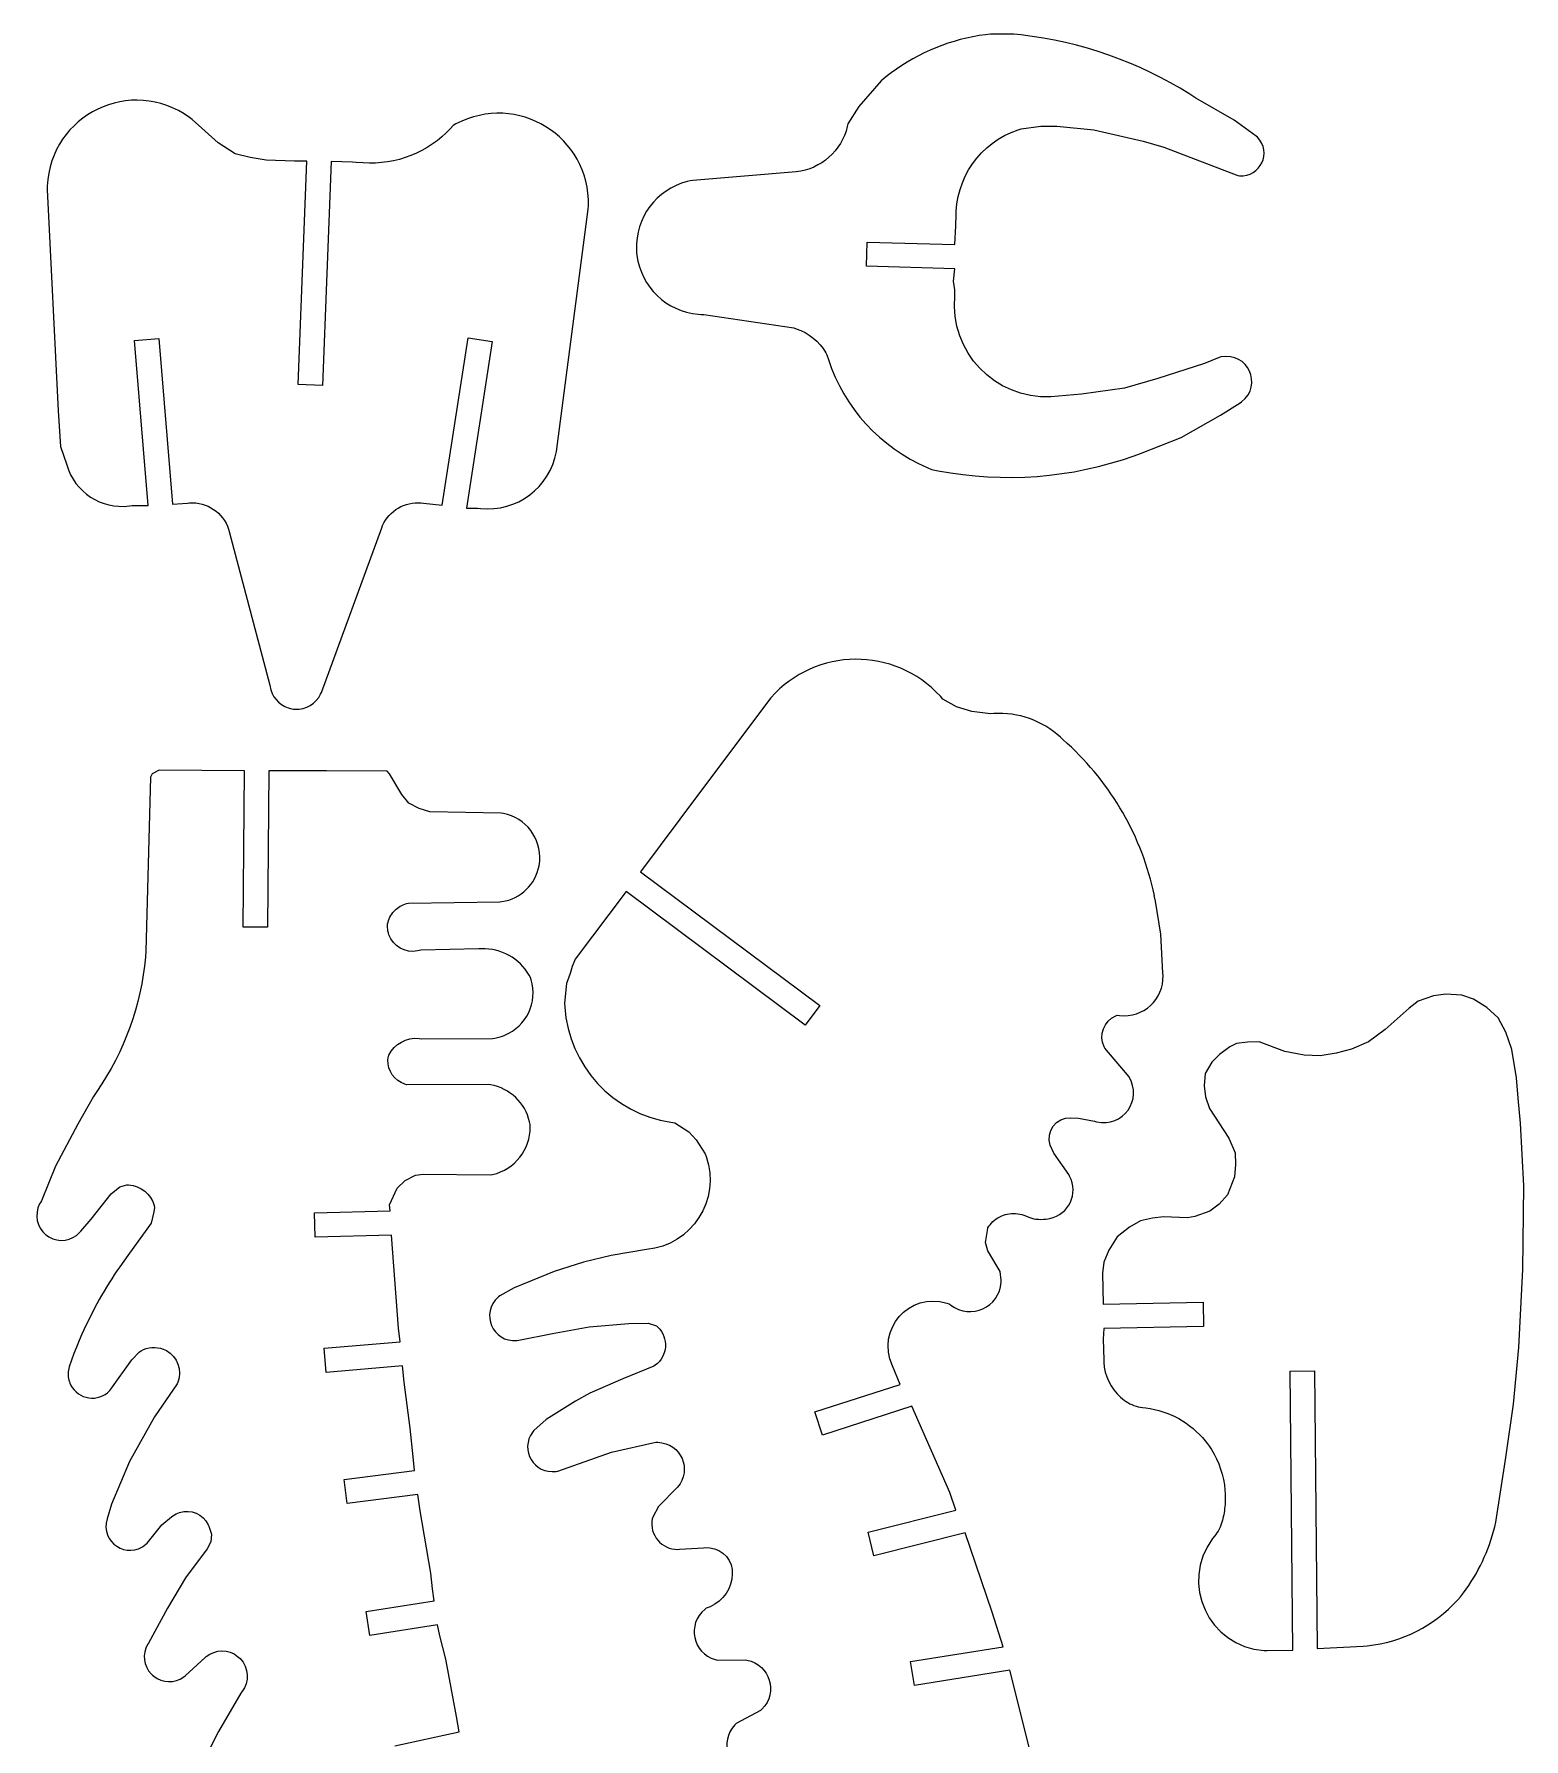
# Model space of a CAD drawing. Extents: x -18 to 13239, y -29 to 8823.
# Drawn here: x -7 to 4209, y 3949 to 8776 of the extents above; entities that cross this region are included whole.
import ezdxf

# ---------------------------------------------------------------- set-up
doc = ezdxf.new("R2010")
doc.units = 0
doc.layers.get('0').update_dxf_attribs({"linetype": 'CONTINUOUS'})

msp = doc.modelspace()

# ---------------------------------------------------------------- linework, layer by layer
at = {"color": 7}
for p, q in [((2699.444204, 8775.661963), (2685.034203, 8773.881963)), ((2765.634209, 8775.661963), (2699.444204, 8775.661963)), ((2785.91421, 8773.431963), (2765.634209, 8775.661963)), ((2389.68418, 8643.381953), (2327.064176, 8570.251947)), ((2407.124182, 8657.251954), (2389.68418, 8643.381953)), ((2418.694183, 8666.061955), (2407.124182, 8657.251954)), ((3280.714248, 8594.631949), (3263.544246, 8605.66195)), ((3388.614256, 8532.001944), (3280.714248, 8594.631949)), ((2327.064176, 8570.251947), (2295.744173, 8521.501944)), ((440.526033, 8533.901945), (432.964033, 8539.591945)), ((513.562039, 8467.71194), (440.526033, 8533.901945)), ((1178.364089, 8516.461943), (1171.334088, 8508.631943)), ((1186.63409, 8521.181944), (1178.364089, 8516.461943)), ((2295.744173, 8521.501944), (2294.144173, 8514.031943)), ((2777.55421, 8504.781942), (2786.44421, 8507.621943)), ((2786.44421, 8507.621943), (2842.134215, 8514.561943)), ((2842.134215, 8514.561943), (2887.414218, 8514.561943)), ((2887.414218, 8514.561943), (2991.854226, 8504.151942)), ((2991.854226, 8504.151942), (3131.074236, 8472.84194)), ((3451.244261, 8486.721941), (3388.614256, 8532.001944)), ((562.312042, 8436.401937), (513.562039, 8467.71194)), ((3131.074236, 8472.84194), (3190.234241, 8455.401939)), ((3190.234241, 8455.401939), (3399.024257, 8375.341933)), ((3454.714261, 8483.511941), (3451.244261, 8486.721941)), ((604.034046, 8425.991936), (562.312042, 8436.401937)), ((649.315049, 8419.051936), (604.034046, 8425.991936)), ((729.378055, 8415.491936), (649.315049, 8419.051936)), ((764.526058, 8415.491936), (729.378055, 8415.491936)), ((740.290056, 7783.421888), (764.526058, 8415.491936)), ((833.354063, 8415.231936), (809.027061, 7780.781888)), ((894.134068, 8412.831935), (833.354063, 8415.231936)), ((904.004068, 8412.421935), (894.134068, 8412.831935)), ((924.37407, 8411.131935), (904.004068, 8412.421935)), ((1849.17414, 8359.951931), (1841.254139, 8358.081931)), ((1857.17414, 8361.461932), (1849.17414, 8359.951931)), ((2149.584162, 8385.841933), (1857.17414, 8361.461932)), ((3399.024257, 8375.341933), (3403.744257, 8374.721933)), ((29.975002, 8344.95193), (29.798002, 8335.52193)), ((29.798002, 8335.52193), (61.111005, 7708.971882)), ((1470.774111, 7594.131874), (1561.244118, 8279.831925)), ((1561.244118, 8279.831925), (1561.684118, 8289.351926)), ((2601.584196, 8243.231923), (2602.034197, 8253.551923)), ((2598.854196, 8180.091918), (2601.144196, 8232.911922)), ((2601.144196, 8232.911922), (2601.584196, 8243.231923)), ((1697.494128, 8165.391917), (1697.934128, 8157.301916)), ((1697.934128, 8157.301916), (1698.824128, 8149.201916)), ((2348.754177, 8118.201913), (2350.654178, 8186.961918)), ((2350.654178, 8186.961918), (2598.854196, 8180.091918)), ((2598.034196, 8111.301913), (2348.754177, 8118.201913)), ((2595.104196, 8076.08191), (2598.034196, 8111.301913)), ((2598.574196, 8051.701908), (2595.104196, 8076.08191)), ((2598.574196, 8034.271907), (2598.574196, 8051.701908)), ((1872.294141, 7982.761903), (1880.394142, 7982.231903)), ((1880.394142, 7982.231903), (1888.494143, 7982.051903)), ((1888.494143, 7982.051903), (2142.554162, 7943.7919)), ((1147.684087, 7441.771862), (1220.964092, 7916.121898)), ((1220.964092, 7916.121898), (1288.944097, 7905.621897)), ((2142.554162, 7943.7919), (2149.584162, 7941.6619)), ((277.433021, 7908.061897), (345.990026, 7913.681898)), ((315.743024, 7441.031862), (277.433021, 7908.061897)), ((345.990026, 7913.681898), (384.438029, 7444.971862)), ((1288.944097, 7905.621897), (1216.084092, 7434.001861)), ((2233.034169, 7873.601895), (2236.594169, 7867.201894)), ((2236.594169, 7867.201894), (2240.594169, 7854.481893)), ((3305.09425, 7842.831892), (3172.80424, 7801.101889)), ((3346.904253, 7860.261894), (3305.09425, 7842.831892)), ((3351.614253, 7861.511894), (3346.904253, 7860.261894)), ((809.027061, 7780.781888), (740.290056, 7783.421888)), ((3078.864233, 7773.261887), (2957.084223, 7755.821886)), ((3172.80424, 7801.101889), (3078.864233, 7773.261887)), ((2957.084223, 7755.821886), (2869.984217, 7748.881885)), ((3350.374253, 7696.661881), (3406.064257, 7731.451884)), ((3406.064257, 7731.451884), (3410.064258, 7734.201884)), ((61.111005, 7708.971882), (68.050005, 7608.091875)), ((3238.994245, 7634.041877), (3350.374253, 7696.661881)), ((3124.144236, 7588.761873), (3238.994245, 7634.041877)), ((68.050005, 7608.091875), (85.486006, 7555.871871)), ((3105.914235, 7582.081873), (3124.144236, 7588.761873)), ((2520.10419, 7548.63187), (2532.424191, 7543.47187)), ((2532.424191, 7543.47187), (2532.384191, 7543.47187)), ((2532.384191, 7543.47187), (2551.424193, 7539.651869)), ((262.60602, 7439.871862), (269.98902, 7441.031862)), ((269.98902, 7441.031862), (315.743024, 7441.031862)), ((384.438029, 7444.971862), (426.559032, 7447.971863)), ((426.559032, 7447.971863), (432.519033, 7448.501863)), ((1088.684082, 7448.681863), (1094.824083, 7447.971863)), ((1094.824083, 7447.971863), (1147.684087, 7441.771862)), ((1216.084092, 7434.001861), (1248.014094, 7434.001861)), ((1248.014094, 7434.001861), (1256.114095, 7432.931861)), ((543.185041, 7373.681857), (544.875041, 7367.901856)), ((544.875041, 7367.901856), (659.72305, 6932.801824)), ((805.973061, 6911.981822), (976.514074, 7378.311857)), ((976.514074, 7378.311857), (978.824074, 7384.001858)), ((659.72305, 6932.801824), (663.28105, 6918.921823)), ((803.839061, 6907.181822), (805.973061, 6911.981822)), ((721.817055, 6865.631819), (726.888055, 6864.831818)), ((726.888055, 6864.831818), (732.137055, 6864.391818)), ((2070.714156, 6888.24182), (1888.134143, 6643.611802)), ((2077.584157, 6896.351821), (2070.714156, 6888.24182)), ((2564.614194, 6893.041821), (2557.554193, 6901.041821)), ((2603.224197, 6871.351819), (2564.614194, 6893.041821)), ((2646.7242, 6858.241818), (2603.224197, 6871.351819)), ((2699.194204, 6851.351817), (2646.7242, 6858.241818)), ((2708.604205, 6852.051818), (2699.194204, 6851.351817)), ((2904.024219, 6778.641812), (2897.214219, 6785.141812)), ((2904.074219, 6778.651812), (2904.024219, 6778.641812)), ((2916.50422, 6767.451811), (2904.074219, 6778.651812)), ((322.215024, 6672.021804), (309.299023, 6179.731767)), ((327.150025, 6681.871805), (322.215024, 6672.021804)), ((346.807026, 6691.761805), (327.150025, 6681.871805)), ((588.047044, 6690.251805), (346.807026, 6691.761805)), ((584.773044, 6247.551772), (588.047044, 6690.251805)), ((656.83705, 6690.361805), (653.559049, 6247.041772)), ((800.39906, 6689.911805), (656.83705, 6690.361805)), ((820.584062, 6689.831805), (800.39906, 6689.911805)), ((991.584075, 6689.241805), (820.584062, 6689.831805)), ((999.024075, 6681.871805), (991.584075, 6689.241805)), ((1033.744078, 6622.9018), (999.024075, 6681.871805)), ((1053.45408, 6598.391798), (1033.744078, 6622.9018)), ((1875.994142, 6627.271801), (1709.034129, 6403.651784)), ((1888.134143, 6643.611802), (1875.994142, 6627.271801)), ((1083.054082, 6583.701797), (1053.45408, 6598.391798)), ((1112.654084, 6574.051797), (1083.054082, 6583.701797)), ((1314.514099, 6569.801796), (1112.654084, 6574.051797)), ((1321.0041, 6568.731796), (1314.514099, 6569.801796)), ((1421.984107, 6421.331785), (1422.974107, 6427.791785)), ((1422.974107, 6427.791785), (1423.734108, 6434.351786)), ((1709.034129, 6403.651784), (2216.424167, 6025.491755)), ((1667.934126, 6348.491779), (1524.234115, 6156.481765)), ((2175.314164, 5970.341751), (1667.934126, 6348.491779)), ((3166.204239, 6320.841777), (3162.964239, 6337.301779)), ((1002.464076, 6280.291774), (1005.304076, 6284.591775)), ((1005.304076, 6284.591775), (1008.454076, 6288.831775)), ((1037.194078, 6310.701777), (1041.984079, 6312.611777)), ((1041.984079, 6312.611777), (1047.024079, 6314.131777)), ((1047.024079, 6314.131777), (1052.074079, 6315.371777)), ((1052.074079, 6315.371777), (1310.464099, 6318.771777)), ((1310.464099, 6318.771777), (1316.914099, 6319.581777)), ((3181.58424, 6227.49177), (3166.204239, 6320.841777)), ((653.559049, 6247.041772), (584.773044, 6247.551772)), ((994.314075, 6235.851771), (993.474075, 6240.861771)), ((995.524075, 6230.891771), (994.314075, 6235.851771)), ((997.064075, 6226.05177), (995.524075, 6230.891771)), ((3187.274241, 6117.011762), (3181.58424, 6227.49177)), ((309.299023, 6179.731767), (307.909023, 6162.751765)), ((1082.274082, 6181.191767), (1077.474081, 6180.051767)), ((1086.974082, 6182.591767), (1082.274082, 6181.191767)), ((1251.834095, 6185.671767), (1086.974082, 6182.591767)), ((1259.194095, 6186.071767), (1251.834095, 6185.671767)), ((1515.494114, 6135.921763), (1510.164114, 6116.401762)), ((1524.234115, 6156.481765), (1515.494114, 6135.921763)), ((1397.334106, 6105.001761), (1393.874105, 6111.391762)), ((1399.504106, 6098.491761), (1397.374106, 6105.011761)), ((1397.374106, 6105.011761), (1397.374106, 6105.011761)), ((1499.954113, 6088.23176), (1494.024113, 6032.321756)), ((1510.164114, 6116.401762), (1499.954113, 6088.23176)), ((3187.684241, 6110.941762), (3187.274241, 6117.011762)), ((3909.944295, 6037.681756), (3883.784293, 6017.541755)), ((3952.684299, 6052.501757), (3909.944295, 6037.681756)), ((3987.874301, 6057.251758), (3952.684299, 6052.501757)), ((4033.044305, 6054.531757), (3987.874301, 6057.251758)), ((4066.124307, 6043.911756), (4033.044305, 6054.531757)), ((4103.89431, 6020.081755), (4066.124307, 6043.911756)), ((1494.024113, 6032.321756), (1494.554113, 6021.201755)), ((2216.424167, 6025.491755), (2175.314164, 5970.341751)), ((3053.744231, 5995.921753), (3058.134231, 5997.711753)), ((3058.134231, 5997.711753), (3064.204231, 5996.831753)), ((3883.784293, 6017.541755), (3816.154288, 5957.40175)), ((4136.104312, 5990.701752), (4103.89431, 6020.081755)), ((4157.534314, 5950.291749), (4136.104312, 5990.701752)), ((1304.484099, 5934.831748), (1311.754099, 5936.721748)), ((1311.754099, 5936.721748), (1318.8741, 5939.031749)), ((1318.8741, 5939.031749), (1325.1641, 5941.501749)), ((3816.154288, 5957.40175), (3769.224285, 5922.681747)), ((4174.604315, 5900.941746), (4157.534314, 5950.291749)), ((1082.764082, 5932.251748), (1087.894082, 5931.521748)), ((1087.894082, 5931.521748), (1289.744097, 5932.311748)), ((1289.744097, 5932.311748), (1297.134098, 5933.391748)), ((1297.134098, 5933.391748), (1304.484099, 5934.831748)), ((3022.724228, 5904.621746), (3020.624228, 5908.831746)), ((3065.514232, 5855.181742), (3022.724228, 5904.621746)), ((3376.494255, 5908.281746), (3347.034253, 5887.111745)), ((3395.094256, 5918.431747), (3376.494255, 5908.281746)), ((3426.974259, 5922.141747), (3395.094256, 5918.431747)), ((3459.984261, 5922.471747), (3426.974259, 5922.141747)), ((3531.804267, 5895.751745), (3459.984261, 5922.471747)), ((3586.954271, 5885.371745), (3531.804267, 5895.751745)), ((3677.124278, 5890.871745), (3632.124274, 5882.651744)), ((3721.084281, 5902.301746), (3677.124278, 5890.871745)), ((3769.224285, 5922.681747), (3721.084281, 5902.301746)), ((4187.584316, 5820.75174), (4174.604315, 5900.941746)), ((994.244075, 5872.031744), (994.614075, 5877.111744)), ((994.614075, 5877.111744), (997.054075, 5884.501744)), ((3087.424233, 5828.81174), (3065.514232, 5855.181742)), ((3325.214251, 5864.801743), (3306.86425, 5832.671741)), ((3347.034253, 5887.111745), (3325.214251, 5864.801743)), ((3632.124274, 5882.651744), (3586.954271, 5885.371745)), ((1046.554079, 5800.961738), (1041.794079, 5802.491738)), ((1277.854097, 5801.831738), (1046.554079, 5800.961738)), ((1284.824097, 5800.761738), (1277.854097, 5801.831738)), ((3090.534233, 5824.32174), (3087.424233, 5828.81174)), ((3306.86425, 5832.671741), (3303.97425, 5798.541738)), ((3303.97425, 5798.541738), (3307.68425, 5766.651736)), ((4192.664317, 5763.501735), (4187.584316, 5820.75174)), ((160.647012, 5768.191736), (116.638009, 5689.30173)), ((170.487013, 5782.171737), (160.647012, 5768.191736)), ((3307.68425, 5766.651736), (3319.044251, 5733.721733)), ((4198.954317, 5692.10173), (4192.664317, 5763.501735)), ((1396.404105, 5689.02173), (1395.044105, 5695.92173)), ((2926.204221, 5707.611731), (2948.204223, 5706.581731)), ((2948.204223, 5706.581731), (2994.024226, 5697.73173)), ((2994.024226, 5697.73173), (2999.334227, 5696.26173)), ((3319.044251, 5733.721733), (3373.874255, 5649.601727)), ((116.638009, 5689.30173), (53.118004, 5570.901721)), ((1396.454105, 5689.04173), (1396.404105, 5689.02173)), ((1396.704105, 5682.201729), (1396.454105, 5689.04173)), ((1794.964136, 5694.80173), (1806.014136, 5693.28173)), ((1806.014136, 5693.28173), (1845.564139, 5668.251728)), ((1845.564139, 5668.251728), (1866.534141, 5645.221726)), ((3373.874255, 5649.601727), (3392.004256, 5607.981724)), ((4208.734318, 5514.971717), (4198.954317, 5692.10173)), ((1866.534141, 5645.221726), (1892.134143, 5605.371723)), ((1892.134143, 5605.371723), (1895.054143, 5597.601723)), ((2878.454217, 5607.451724), (2868.524217, 5629.981725)), ((2920.734221, 5546.971719), (2878.454217, 5607.451724)), ((3392.004256, 5607.981724), (3392.414256, 5574.971721)), ((53.118004, 5570.901721), (14.077001, 5472.301713)), ((3392.414256, 5574.971721), (3389.434256, 5540.831718)), ((210.914016, 5492.681715), (235.475018, 5512.511716)), ((235.475018, 5512.511716), (255.070019, 5517.531717)), ((255.070019, 5517.531717), (260.33802, 5517.421717)), ((998.604075, 5461.191712), (1020.594077, 5508.001716)), ((1020.594077, 5508.001716), (1042.634079, 5530.201718)), ((1042.634079, 5530.201718), (1072.094081, 5545.121719)), ((1072.094081, 5545.121719), (1094.234083, 5547.681719)), ((1094.234083, 5547.681719), (1283.744097, 5545.901719)), ((1283.744097, 5545.901719), (1290.484097, 5547.201719)), ((2923.304221, 5542.431719), (2920.734221, 5546.971719)), ((3389.434256, 5540.831718), (3370.204255, 5489.941715)), ((4205.874318, 5278.261699), (4208.734318, 5514.971717)), ((11.202001, 5468.081713), (8.671001, 5463.701713)), ((14.077001, 5472.301713), (11.202001, 5468.081713)), ((154.541012, 5421.101709), (210.914016, 5492.681715)), ((332.932025, 5458.861712), (334.088025, 5453.791712)), ((1000.544076, 5443.801711), (998.604075, 5461.191712)), ((3346.294253, 5463.291713), (3320.134251, 5443.161711)), ((3370.204255, 5489.941715), (3346.294253, 5463.291713)), ((125.149009, 5386.621707), (154.541012, 5421.101709)), ((324.396025, 5409.431709), (258.35102, 5318.131702)), ((331.699025, 5441.471711), (324.396025, 5409.431709)), ((334.088025, 5453.791712), (331.699025, 5441.471711)), ((786.217059, 5438.181711), (1000.544076, 5443.801711)), ((788.01706, 5369.421706), (786.217059, 5438.181711)), ((2736.554207, 5432.18171), (2741.654207, 5433.80171)), ((2741.654207, 5433.80171), (2746.754207, 5435.041711)), ((2793.914211, 5431.92171), (2810.204212, 5425.59171)), ((2810.204212, 5425.59171), (2822.094213, 5421.721709)), ((2822.094213, 5421.721709), (2827.714214, 5420.811709)), ((2856.194216, 5421.041709), (2861.744216, 5422.04171)), ((2861.744216, 5422.04171), (2866.964217, 5422.86171)), ((3123.454236, 5415.591709), (3092.774234, 5397.631708)), ((3157.424238, 5423.73171), (3123.454236, 5415.591709)), ((3189.304241, 5427.35171), (3157.424238, 5423.73171)), ((3256.544246, 5424.88171), (3189.304241, 5427.35171)), ((3277.384248, 5428.42171), (3256.544246, 5424.88171)), ((3320.134251, 5443.161711), (3277.384248, 5428.42171)), ((26.423002, 5376.361706), (30.428002, 5373.311706)), ((30.428002, 5373.311706), (34.671003, 5370.631706)), ((121.835009, 5382.801707), (125.149009, 5386.621707)), ((1004.364076, 5375.091706), (788.01706, 5369.421706)), ((1024.464077, 5111.811686), (1004.364076, 5375.091706)), ((2685.554203, 5354.491704), (2690.454203, 5388.391707)), ((2690.454203, 5388.391707), (2691.924203, 5396.001708)), ((2691.924203, 5396.001708), (2694.814204, 5400.511708)), ((2694.814204, 5400.511708), (2698.054204, 5404.751708)), ((3057.924231, 5370.811706), (3034.094229, 5333.131703)), ((3092.774234, 5397.631708), (3057.924231, 5370.811706)), ((258.35102, 5318.131702), (246.619019, 5302.1017)), ((1625.904123, 5317.411702), (1547.874117, 5299.1217)), ((1725.92413, 5334.671703), (1625.904123, 5317.411702)), ((2692.134203, 5331.021703), (2685.554203, 5354.491704)), ((2726.694206, 5272.061698), (2692.134203, 5331.021703)), ((3034.094229, 5333.131703), (3020.174228, 5298.8317)), ((246.619019, 5302.1017), (235.180018, 5285.811699)), ((1465.044111, 5272.271698), (1351.534102, 5226.001695)), ((1547.874117, 5299.1217), (1465.044111, 5272.271698)), ((2729.944206, 5247.661696), (2726.694206, 5272.061698)), ((3020.174228, 5298.8317), (3016.154228, 5267.991698)), ((3016.154228, 5267.991698), (3018.184228, 5180.181691)), ((4194.074317, 5056.851682), (4205.874318, 5278.261699)), ((1351.534102, 5226.001695), (1310.774099, 5203.661693)), ((2729.754206, 5242.061696), (2729.944206, 5247.661696)), ((1310.774099, 5203.661693), (1306.914099, 5200.641693)), ((2576.014195, 5183.121691), (2582.444195, 5180.951691)), ((2582.444195, 5180.951691), (2586.774195, 5177.361691)), ((3018.184228, 5180.181691), (3300.804249, 5185.651692)), ((3300.804249, 5185.651692), (3302.134249, 5116.871686)), ((1563.274118, 5115.501686), (1676.154127, 5125.471687)), ((1676.154127, 5125.471687), (1730.214131, 5126.131687)), ((1730.214131, 5126.131687), (1754.084132, 5118.421687)), ((1754.084132, 5118.421687), (1757.834133, 5114.941686)), ((3302.134249, 5116.871686), (3019.724228, 5111.411686)), ((120.566009, 5076.811683), (112.953009, 5058.441682)), ((128.40901, 5095.081685), (120.566009, 5076.811683)), ((813.932061, 5055.441682), (1028.874078, 5073.561683)), ((1028.874078, 5073.561683), (1024.464077, 5111.811686)), ((1359.344103, 5077.031683), (1364.244103, 5077.671684)), ((1364.244103, 5077.671684), (1459.90411, 5097.311685)), ((1459.90411, 5097.311685), (1563.274118, 5115.501686)), ((3019.724228, 5111.411686), (3018.284228, 5080.881684)), ((3018.284228, 5080.881684), (3020.064228, 5022.601679)), ((98.726007, 5021.311679), (92.113007, 5002.551678)), ((105.683008, 5039.911681), (98.726007, 5021.311679)), ((112.953009, 5058.441682), (105.683008, 5039.911681)), ((210.456016, 4938.921673), (269.21902, 5022.811679)), ((269.21902, 5022.811679), (291.317022, 5045.131681)), ((291.317022, 5045.131681), (295.549022, 5047.771681)), ((358.167027, 5052.671682), (362.804027, 5050.721681)), ((362.804027, 5050.721681), (367.172028, 5048.471681)), ((819.714062, 4986.901677), (813.932061, 5055.441682)), ((3020.064228, 5022.601679), (3020.174228, 5015.571679)), ((4179.454316, 4897.12167), (4194.074317, 5056.851682)), ((89.342007, 4988.481677), (89.051007, 4983.711676)), ((89.051007, 4983.711676), (89.123007, 4978.981676)), ((89.123007, 4978.981676), (89.559007, 4974.301676)), ((89.916007, 4993.261677), (89.342007, 4988.481677)), ((89.559007, 4974.301676), (90.309007, 4969.541675)), ((90.832007, 4997.881677), (89.916007, 4993.261677)), ((92.113007, 5002.551678), (90.832007, 4997.881677)), ((1035.494078, 5005.091678), (819.714062, 4986.901677)), ((1039.814079, 4959.281675), (1035.494078, 5005.091678)), ((1746.324132, 5004.161678), (1658.694125, 4968.761675)), ((1750.604132, 5007.031678), (1746.324132, 5004.161678)), ((2443.274185, 4952.971674), (2421.854183, 5005.791678)), ((3547.364268, 4990.151677), (3616.144273, 4990.831677)), ((3555.224269, 4200.901617), (3547.364268, 4990.151677)), ((3616.144273, 4990.831677), (3623.974274, 4205.351618)), ((90.309007, 4969.541675), (91.308007, 4964.881675)), ((91.308007, 4964.881675), (92.723007, 4960.371675)), ((92.723007, 4960.371675), (94.420007, 4955.881674)), ((94.420007, 4955.881674), (96.335007, 4951.561674)), ((207.247016, 4935.331673), (210.456016, 4938.921673)), ((397.43303, 4954.441674), (333.851025, 4860.651667)), ((399.42203, 4958.991675), (397.43303, 4954.441674)), ((1057.48408, 4828.841665), (1039.814079, 4959.281675)), ((1565.254118, 4928.031672), (1524.554115, 4905.801671)), ((1658.694125, 4968.761675), (1565.254118, 4928.031672)), ((2202.364166, 4875.021668), (2443.274185, 4952.971674)), ((1524.554115, 4905.801671), (1441.544109, 4853.591667)), ((2223.534168, 4809.581663), (2202.364166, 4875.021668)), ((2476.604187, 4891.451669), (2223.534168, 4809.581663)), ((2584.134195, 4646.451651), (2476.604187, 4891.451669)), ((3067.584232, 4916.561671), (3073.064232, 4911.981671)), ((3073.064232, 4911.981671), (3077.914232, 4908.111671)), ((3123.284236, 4888.301669), (3129.414236, 4887.361669)), ((3129.414236, 4887.361669), (3138.834237, 4886.381669)), ((4158.064314, 4746.071658), (4179.454316, 4897.12167)), ((333.851025, 4860.651667), (262.93402, 4734.891658)), ((1065.19408, 4747.691659), (1057.48408, 4828.841665)), ((1441.544109, 4853.591667), (1407.024106, 4822.191664)), ((1407.024106, 4822.191664), (1403.844106, 4818.341664)), ((1626.644123, 4760.93166), (1752.464132, 4789.031662)), ((1752.464132, 4789.031662), (1757.814133, 4789.051662)), ((3307.19425, 4792.681662), (3313.17425, 4784.671661)), ((3313.17425, 4784.671661), (3319.144251, 4776.651661)), ((262.93402, 4734.891658), (211.643016, 4614.081648)), ((1069.594081, 4708.931656), (1065.19408, 4747.691659)), ((1475.314111, 4707.561656), (1626.644123, 4760.93166)), ((3319.144251, 4776.651661), (3324.324251, 4768.68166)), ((4129.264312, 4563.071645), (4158.064314, 4746.071658)), ((870.514066, 4683.901654), (1069.594081, 4708.931656)), ((879.094066, 4615.651649), (870.514066, 4683.901654)), ((1470.394111, 4706.641655), (1475.314111, 4707.561656)), ((1078.764081, 4640.751651), (879.094066, 4615.651649)), ((1085.414082, 4595.111647), (1078.764081, 4640.751651)), ((1813.544137, 4661.571652), (1760.264133, 4606.801648)), ((2601.354196, 4596.761647), (2584.134195, 4646.451651)), ((3362.864254, 4653.221651), (3363.484254, 4643.781651)), ((3363.484254, 4643.781651), (3363.754254, 4634.35165)), ((3363.754254, 4634.35165), (3363.674254, 4624.921649)), ((211.643016, 4614.081648), (199.489015, 4572.221645)), ((390.274029, 4583.941646), (394.93303, 4586.461646)), ((394.93303, 4586.461646), (399.71803, 4588.651647)), ((399.71803, 4588.651647), (404.243031, 4590.261647)), ((1115.644084, 4418.051634), (1085.414082, 4595.111647)), ((1760.264133, 4606.801648), (1743.384132, 4576.741646)), ((2352.744178, 4534.071642), (2601.354196, 4596.761647)), ((313.012024, 4503.72164), (354.590027, 4555.551644)), ((354.590027, 4555.551644), (381.645029, 4577.831646)), ((381.645029, 4577.831646), (385.772029, 4581.011646)), ((385.772029, 4581.011646), (390.274029, 4583.941646)), ((485.615037, 4555.561644), (487.561037, 4551.161644)), ((487.561037, 4551.161644), (494.991037, 4528.951642)), ((1743.384132, 4576.741646), (1742.224132, 4571.981645)), ((3343.394253, 4537.741643), (3340.144252, 4532.701642)), ((3346.294253, 4543.051643), (3343.394253, 4537.741643)), ((3349.014253, 4548.451644), (3346.294253, 4543.051643)), ((3351.284253, 4554.041644), (3349.014253, 4548.451644)), ((3353.294253, 4559.711644), (3351.284253, 4554.041644)), ((3355.864253, 4568.761645), (3353.294253, 4559.711644)), ((3357.994254, 4578.001646), (3355.864253, 4568.761645)), ((4126.204312, 4549.491644), (4129.264312, 4563.071645)), ((309.427023, 4500.37164), (313.012024, 4503.72164)), ((492.591037, 4506.84164), (482.836036, 4487.091639)), ((494.991037, 4528.951642), (492.591037, 4506.84164)), ((1819.474137, 4486.021639), (1886.864143, 4490.521639)), ((1886.864143, 4490.521639), (1891.894143, 4491.011639)), ((2369.564179, 4467.371637), (2352.744178, 4534.071642)), ((2627.434198, 4532.401642), (2369.564179, 4467.371637)), ((2704.474204, 4307.861625), (2627.434198, 4532.401642)), ((3332.854252, 4523.161642), (3327.634251, 4516.441641)), ((3336.634252, 4527.841642), (3332.854252, 4523.161642)), ((3340.144252, 4532.701642), (3336.634252, 4527.841642)), ((482.836036, 4487.091639), (421.612032, 4405.691633)), ((1814.454137, 4485.811639), (1819.474137, 4486.021639)), ((421.612032, 4405.691633), (370.236028, 4319.361626)), ((1120.674085, 4373.74163), (1115.644084, 4418.051634)), ((1967.954149, 4428.731634), (1968.424149, 4422.761634)), ((1968.424149, 4422.761634), (1968.504149, 4416.871634)), ((1124.984085, 4340.201628), (1120.674085, 4373.74163)), ((4021.574304, 4342.801628), (4029.304304, 4351.581629)), ((4029.304304, 4351.621629), (4037.764305, 4362.67163)), ((4029.304304, 4351.581629), (4029.304304, 4351.581629)), ((370.236028, 4319.361626), (316.473024, 4220.721619)), ((932.36407, 4309.891626), (1124.984085, 4340.201628)), ((943.054071, 4241.94162), (932.36407, 4309.891626)), ((1895.164143, 4319.331626), (1890.834143, 4315.991626)), ((1900.834144, 4321.201626), (1895.164143, 4319.331626)), ((1906.324144, 4323.381627), (1900.834144, 4321.201626)), ((2735.324207, 4210.121618), (2704.474204, 4307.861625)), ((1134.544086, 4272.071623), (943.054071, 4241.94162)), ((1140.854086, 4240.92162), (1134.544086, 4272.071623)), ((316.473024, 4220.721619), (313.910024, 4216.421618)), ((1158.374087, 4174.601615), (1140.854086, 4240.92162)), ((2473.084187, 4168.141615), (2735.324207, 4210.121618)), ((3473.324262, 4199.391617), (3481.864263, 4199.041617)), ((3481.864263, 4199.041617), (3555.224269, 4200.901617)), ((3623.974274, 4205.351618), (3753.584284, 4212.051618)), ((3753.584284, 4212.051618), (3765.244284, 4213.011618)), ((420.178032, 4127.601612), (476.594036, 4179.411616)), ((476.594036, 4179.411616), (480.241036, 4182.601616)), ((568.941043, 4182.891616), (572.581043, 4179.801616)), ((572.581043, 4179.801616), (576.035044, 4176.441615)), ((1188.46409, 4012.241603), (1158.374087, 4174.601615)), ((1920.314145, 4173.751615), (1925.494145, 4172.421615)), ((1925.494145, 4172.421615), (2004.884151, 4172.991615)), ((2004.884151, 4172.991615), (2010.194152, 4172.171615)), ((2483.954188, 4100.22161), (2473.084187, 4168.141615)), ((324.292024, 4133.241612), (327.892025, 4129.751612)), ((327.892025, 4129.751612), (331.793025, 4126.471612)), ((416.218031, 4124.491612), (420.178032, 4127.601612)), ((2753.974208, 4143.441613), (2483.954188, 4100.22161)), ((2810.224212, 3918.151596), (2753.974208, 4143.441613)), ((577.858044, 4078.911608), (514.317039, 3970.3916)), ((581.005044, 4082.661608), (577.858044, 4078.911608)), ((1195.38409, 3969.4316), (1188.46409, 4012.241603)), ((2048.654155, 4029.861604), (1979.70415, 3992.401602)), ((2052.624155, 4033.471605), (2048.654155, 4029.861604)), ((514.317039, 3970.3916), (475.150036, 3891.521594)), ((1014.124077, 3929.511597), (1195.38409, 3969.4316)), ((1979.70415, 3992.401602), (1975.924149, 3988.761601))]:
    msp.add_line(p, q, dxfattribs=at)
for points in [[(2685.036603, 8773.881363), (2588.931096, 8761.376762), (2496.427189, 8723.940859), (2418.690183, 8666.061955)], [(3263.540546, 8605.65805), (3118.748836, 8696.223757), (2955.548323, 8753.602961), (2785.91551, 8773.436663)], [(432.964283, 8539.594845), (267.58146, 8658.667754), (39.562563, 8548.514746), (29.975322, 8344.95063)], [(1561.688918, 8289.350326), (1566.190218, 8486.019941), (1360.571103, 8613.086051), (1186.63359, 8521.180144)], [(1171.332188, 8508.636843), (1108.403084, 8440.508238), (1016.852977, 8404.457135), (924.37897, 8411.136835)], [(2294.145973, 8514.029743), (2278.132972, 8445.044038), (2219.983168, 8393.500734), (2149.586062, 8385.838333)], [(2602.032697, 8253.555123), (2599.049596, 8366.938932), (2670.079602, 8468.57894), (2777.55091, 8504.778142)], [(3403.739757, 8374.718233), (3463.682462, 8370.215332), (3496.622564, 8440.449038), (3454.715061, 8483.516041)], [(1841.251439, 8358.082831), (1753.838632, 8335.92883), (1693.832128, 8255.482524), (1697.490928, 8165.395617)], [(1698.825628, 8149.204816), (1710.026129, 8059.709709), (1782.424535, 7990.282304), (1872.298241, 7982.760803)], [(2869.988417, 7748.884985), (2711.119905, 7741.455485), (2583.157695, 7875.970295), (2598.570396, 8034.268607)], [(2149.587362, 7941.6611), (2184.807365, 7929.792299), (2214.425867, 7905.814697), (2233.031369, 7873.606695)], [(3410.063958, 7734.206784), (3470.951962, 7782.157788), (3427.691559, 7876.523495), (3351.617353, 7861.508594)], [(2240.593869, 7854.480193), (2285.276173, 7717.320383), (2387.56908, 7605.544974), (2520.10559, 7548.63597)], [(1256.111495, 7432.932861), (1359.216303, 7421.354761), (1453.05871, 7491.913366), (1470.771611, 7594.128374)], [(2551.423293, 7539.651069), (2736.364707, 7503.877367), (2928.592621, 7518.462268), (3105.911635, 7582.085073)], [(85.486396, 7555.875771), (107.895248, 7478.815665), (183.024814, 7429.651961), (262.60555, 7439.871962)], [(432.518963, 7448.500863), (482.137456, 7452.037163), (527.95973, 7421.030061), (543.184991, 7373.685657)], [(978.823074, 7384.004958), (998.119875, 7426.851161), (1041.868579, 7452.561963), (1088.688282, 7448.678763)], [(2557.558693, 6901.044021), (2427.290383, 7042.550132), (2205.134167, 7040.346032), (2077.582057, 6896.354421)], [(663.28135, 6918.922223), (670.997491, 6891.602621), (693.919372, 6870.808319), (721.817155, 6865.635119)], [(732.136815, 6864.389718), (762.380308, 6862.936518), (790.82823, 6879.82422), (803.838651, 6907.179422)], [(2897.212319, 6785.139312), (2846.157615, 6832.150116), (2777.88551, 6856.454918), (2708.608105, 6852.051918)], [(3162.967539, 6337.305679), (3128.046936, 6502.634491), (3041.63943, 6653.844803), (2916.50792, 6767.453611)], [(1423.731508, 6434.354286), (1428.808408, 6498.821291), (1384.615805, 6556.837095), (1320.9993, 6568.729396)], [(1316.910999, 6319.582377), (1370.094003, 6327.778678), (1411.990407, 6368.496981), (1421.989007, 6421.335485)], [(993.474875, 6240.860871), (991.170875, 6254.850072), (995.405175, 6268.307173), (1002.459176, 6280.289774)], [(1008.458876, 6288.830075), (1016.026177, 6298.356476), (1026.070777, 6305.824676), (1037.190578, 6310.704777)], [(1077.474081, 6180.047667), (1042.936479, 6173.458266), (1008.917176, 6192.937468), (997.067575, 6226.05237)], [(1393.875805, 6111.393562), (1366.380603, 6159.176365), (1314.295799, 6188.142367), (1259.192495, 6186.070767)], [(307.908733, 6162.756365), (295.747592, 6026.910655), (247.940909, 5894.450645), (170.487143, 5782.175237)], [(1325.1682, 5941.499349), (1386.502605, 5967.222251), (1418.518307, 6034.722856), (1399.506006, 6098.494761)], [(3064.205831, 5996.828253), (3131.793037, 5989.312252), (3189.764441, 6042.984556), (3187.688941, 6110.940662)], [(1494.554713, 6021.201955), (1505.997414, 5855.245242), (1630.523423, 5719.919632), (1794.966136, 5694.80203)], [(3020.619928, 5908.831746), (3005.310027, 5942.065749), (3020.214928, 5981.288052), (3053.743631, 5995.924753)], [(997.052075, 5884.497644), (1012.542776, 5916.962347), (1046.968379, 5936.230348), (1082.765182, 5932.254248)], [(1041.791479, 5802.494938), (1012.481276, 5812.672639), (993.158175, 5841.050741), (994.246875, 5872.028644)], [(1395.039205, 5695.92643), (1383.025204, 5749.907634), (1339.297401, 5791.476437), (1284.821797, 5800.757338)], [(2999.332127, 5696.26093), (3074.339932, 5678.645029), (3131.661537, 5759.164335), (3090.532633, 5824.32024)], [(2868.524817, 5629.986425), (2855.363316, 5668.994328), (2885.083418, 5708.880431), (2926.200621, 5707.614931)], [(1290.479397, 5547.206319), (1353.418602, 5561.57792), (1397.588606, 5617.639324), (1396.704305, 5682.197029)], [(1895.050843, 5597.598423), (1936.809946, 5475.214914), (1854.55734, 5347.326904), (1725.92583, 5334.670403)], [(260.33845, 5517.424017), (294.707102, 5515.559917), (323.803434, 5492.043615), (332.931655, 5458.866612)], [(2866.961017, 5422.85731), (2921.214921, 5433.87641), (2949.453223, 5493.597715), (2923.308721, 5542.430919)], [(8.670691, 5463.699613), (-7.035041, 5434.09331), (0.44136, 5397.465708), (26.423212, 5376.360106)], [(2698.058704, 5404.750308), (2707.880305, 5417.288809), (2721.524806, 5426.93161), (2736.558707, 5432.18491)], [(2746.750107, 5435.044611), (2762.101609, 5438.566111), (2779.12641, 5437.248011), (2793.916711, 5431.92581)], [(2827.713614, 5420.806909), (2836.937614, 5419.748009), (2847.007915, 5419.652109), (2856.198016, 5421.038209)], [(34.671463, 5370.630406), (62.935055, 5353.615804), (99.289347, 5358.759405), (121.835409, 5382.801907)], [(235.180428, 5285.806999), (193.786175, 5225.931195), (157.838622, 5161.65499), (128.40881, 5095.079785)], [(2421.852883, 5005.794178), (2375.036479, 5107.840386), (2468.503986, 5215.305694), (2576.010495, 5183.120591)], [(2586.773495, 5177.363691), (2643.8061, 5134.595588), (2724.255306, 5171.008091), (2729.756606, 5242.065496)], [(1306.914099, 5200.640293), (1254.401095, 5155.060289), (1290.109397, 5070.932083), (1359.341203, 5077.034783)], [(1757.835933, 5114.943586), (1789.285235, 5084.471884), (1785.783835, 5033.23238), (1750.605532, 5007.028978)], [(295.549082, 5047.772681), (314.349544, 5058.805582), (337.880646, 5060.672982), (358.166777, 5052.675782)], [(367.171798, 5048.467881), (398.782, 5030.84938), (412.479371, 4992.712577), (399.42244, 4958.993775)], [(3020.178628, 5015.568079), (3021.672728, 4977.694676), (3039.11613, 4941.544173), (3067.586132, 4916.565471)], [(96.334677, 4951.564874), (117.790409, 4909.231371), (174.594063, 4900.87827), (207.246776, 4935.331273)], [(3077.917532, 4908.109071), (3090.951433, 4898.21947), (3107.133735, 4890.993869), (3123.286636, 4888.302669)], [(3138.837437, 4886.382069), (3205.116142, 4878.121468), (3265.269147, 4844.704066), (3307.19485, 4792.685662)], [(1403.847706, 4818.341864), (1366.246103, 4767.25056), (1407.679706, 4697.907855), (1470.397111, 4706.644555)], [(1757.815133, 4789.055762), (1823.335938, 4787.122962), (1856.64714, 4710.927856), (1813.545637, 4661.573352)], [(3324.322451, 4768.68656), (3346.062753, 4734.309058), (3359.667554, 4693.775155), (3362.861554, 4653.217251)], [(404.243341, 4590.263147), (436.454253, 4600.519347), (470.626856, 4585.785846), (485.614927, 4555.557644)], [(3363.672754, 4624.919349), (3363.227454, 4609.388848), (3361.314054, 4593.177847), (3357.997654, 4577.998346)], [(199.488575, 4572.216745), (179.587894, 4505.65834), (256.441659, 4455.277937), (309.426943, 4500.37054)], [(1742.222732, 4571.984545), (1733.515631, 4526.725142), (1768.319034, 4484.987039), (1814.450537, 4485.813339)], [(4037.769105, 4362.66763), (4079.402608, 4418.147934), (4109.57381, 4482.161839), (4126.206612, 4549.488144)], [(1891.898443, 4491.008139), (1928.041746, 4493.698639), (1964.923248, 4465.620737), (1967.954449, 4428.731834)], [(3327.635651, 4516.444441), (3234.334844, 4389.015831), (3315.86355, 4211.644918), (3473.323162, 4199.388417)], [(1968.507849, 4416.875634), (1968.289149, 4376.267531), (1943.643247, 4339.352828), (1906.321644, 4323.382727)], [(1890.838543, 4315.989826), (1839.796939, 4273.650023), (1856.60424, 4192.274217), (1920.316445, 4173.747015)], [(3765.246984, 4213.015718), (3863.829692, 4223.029519), (3955.140899, 4269.280722), (4021.574504, 4342.796928)], [(313.910014, 4216.424018), (298.544993, 4189.731016), (303.049773, 4155.430114), (324.292314, 4133.244112)], [(480.241366, 4182.598716), (506.313998, 4203.235217), (542.707931, 4203.357517), (568.940733, 4182.893216)], [(576.034764, 4176.442715), (600.950245, 4151.012314), (603.003976, 4110.60101), (581.004714, 4082.662108)], [(2010.197952, 4172.172715), (2075.356857, 4159.446014), (2099.514359, 4080.489608), (2052.628955, 4033.474405)], [(331.793135, 4126.471612), (356.371057, 4107.16721), (390.73713, 4106.38931), (416.217871, 4124.487112)], [(1975.921949, 3988.758201), (1929.750046, 3941.057998), (1958.066448, 3862.348392), (2024.046953, 3854.798091)]]:
    msp.add_open_spline(points, degree=3, dxfattribs=at)

doc.saveas('drawing.dxf')
